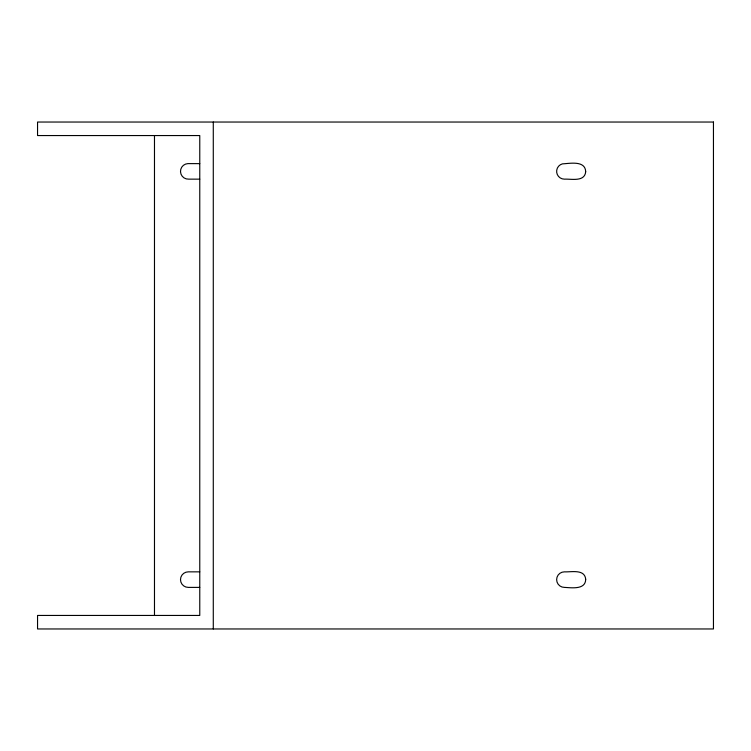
<?xml version="1.0" encoding="UTF-8"?>
<svg xmlns="http://www.w3.org/2000/svg" width="751" height="751" viewBox="0 0 751 751"><rect width="100%" height="100%" fill="white"/><g stroke="black" fill="none" stroke-linecap="round" stroke-linejoin="round"><path stroke-width="1.13" d="M199.766 163.634L187.863 163.615A7.773 7.773 0 0 0 180.512 171.791A7.773 7.773 0 0 0 188.689 179.142L199.766 179.151M199.766 571.849L188.276 571.849A7.773 7.773 0 0 0 180.503 579.622A7.773 7.773 0 0 0 188.276 587.395L199.766 587.395M213.284 122.037L213.284 628.962M154.481 135.555L154.481 615.444M585.696 579.218C585.639 590.061 571.304 587.686 564.414 587.395A7.773 7.773 0 0 1 556.641 579.622A7.773 7.773 0 0 1 564.414 571.849C571.286 572.215 584.672 568.854 585.696 579.218M585.696 171.772C584.691 182.146 571.286 178.785 564.414 179.151A7.773 7.773 0 0 1 562.405 163.868C569.793 163.53 585.301 160.179 585.696 171.772M713.45 122.037L37.55 122.037L37.55 135.555L199.766 135.555L199.766 615.444L37.55 615.444L37.55 628.962L713.45 628.962L713.45 122.037"/></g></svg>
